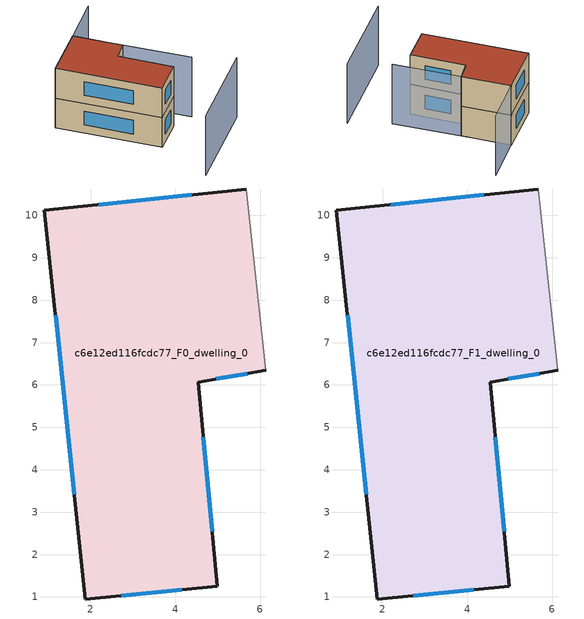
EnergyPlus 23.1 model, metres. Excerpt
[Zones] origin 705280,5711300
c6e12ed116fcdc77_F0_dwelling_0
 floor ground (EU_floor_Construction): 5.68,10.62 6.13,6.34 4.54,6.07 5,1.25 1.88,0.95 0.91,10.12 z0
 wall outside (EU_wall_Construction): 5.68,10.62 0.91,10.12 1.88,0.95 5,1.25 4.54,6.07 6.13,6.34 z0:3
 wall adiabatic (EU_wall_Construction): 6.13,6.34 5.68,10.62 z0:3
 window (EU_Window_Construction): 2.72,1.03 4.16,1.17 / 1.17,7.65 1.62,3.42 / 4.39,10.49 2.2,10.26 / 4.97,6.14 5.7,6.27 / 4.87,2.55 4.67,4.77 z0.81:2.19
c6e12ed116fcdc77_F1_dwelling_0
 floor to c6e12ed116fcdc77_F0_dwelling_0 (EU_floor_Construction): 5.68,10.62 6.13,6.34 4.54,6.07 5,1.25 1.88,0.95 0.91,10.12 z3
 wall outside (EU_wall_Construction): 5.68,10.62 0.91,10.12 1.88,0.95 5,1.25 4.54,6.07 6.13,6.34 z3:6
 wall adiabatic (EU_wall_Construction): 6.13,6.34 5.68,10.62 z3:6
 window (EU_Window_Construction): 2.72,1.03 4.16,1.17 / 1.17,7.65 1.62,3.42 / 4.39,10.49 2.2,10.26 / 4.97,6.14 5.7,6.27 / 4.87,2.55 4.67,4.77 z3.81:5.19
 roof outside (EU_roof_Construction): 5,1.25 4.54,6.07 6.13,6.34 5.68,10.62 0.91,10.12 1.88,0.95 z6
shading: -0.28,-3.88 8.23,-2.97 / 6.8,0.44 5.65,10.62 / 5.65,10.62 10.07,11.12 z0:6
[Building]
EU S2 Campaign: North Axis=0; Terrain=City; Solar Distribution=FullExterior
[Site:Location]
London: Latitude=51.5; Longitude=-0.5; Time Zone=0; Elevation=25
[SizingPeriod:WeatherFileDays]
AnnualSizingPeriod: Begin Month=1; Begin Day of Month=1; End Month=12; End Day of Month=31; Day of Week for Start Day=Monday; Use Weather File Daylight Saving Period=No; Use Weather File Rain and Snow Indicators=No
[MATERIAL]
EU_InternalMass_Material: Roughness=MediumRough; Thickness=0.1; Conductivity=1; Density=1800; Specific Heat=900; Thermal Absorptance=0.9; Solar Absorptance=0.7; Visible Absorptance=0.7
[MATERIAL:NOMASS] Roughness=MediumRough; Thermal Absorptance=0.9; Solar Absorptance=0.7; Visible Absorptance=0.7
Name | Thermal Resistance
EU_wall_NoMass | 0.555556
EU_roof_NoMass | 0.510204
EU_floor_NoMass | 1.68919
[WINDOWMATERIAL:SIMPLEGLAZINGSYSTEM]
EU_Window_SimpleGlazing: UFactor=3.96; Solar Heat Gain Coefficient=0.85; Visible Transmittance=0.85
[CONSTRUCTION]
EU_wall_Construction: EU_wall_NoMass
EU_roof_Construction: EU_roof_NoMass
EU_floor_Construction: EU_floor_NoMass
EU_Window_Construction: EU_Window_SimpleGlazing
EU_InternalMass_Construction: EU_InternalMass_Material
[ZONE] Type=1; Multiplier=1; Ceiling Height=autocalculate; Volume=108.853; Floor Area=autocalculate; Part of Total Floor Area=Yes
c6e12ed116fcdc77_F0_dwelling_0; c6e12ed116fcdc77_F1_dwelling_0
[INTERNALMASS] Construction=EU_InternalMass_Construction; Surface Area=36.2844
Name | Zone or ZoneList
c6e12ed116fcdc77_F0_dwelling_0_EU_InternalMass | c6e12ed116fcdc77_F0_dwelling_0
c6e12ed116fcdc77_F1_dwelling_0_EU_InternalMass | c6e12ed116fcdc77_F1_dwelling_0
[OTHEREQUIPMENT] Fuel Type=Electricity; Design Level Calculation Method=Watts/Area; Power per Zone Floor Area=1; Fraction Latent=0; Fraction Radiant=0; Fraction Lost=0; Carbon Dioxide Generation Rate=0; EndUse Subcategory=EU_Step8_InternalGains
Name | Zone or ZoneList or Space or SpaceList | Schedule
EU_Step8_InternalGain_c6e12ed116fcdc77_F0_dwelling_0_f000 | c6e12ed116fcdc77_F0_dwelling_0 | EU_Step8_GainSchedule_c6e12ed116fcdc77_F0_dwelling_0_f000
EU_Step8_InternalGain_c6e12ed116fcdc77_F1_dwelling_0_f000 | c6e12ed116fcdc77_F1_dwelling_0 | EU_Step8_GainSchedule_c6e12ed116fcdc77_F1_dwelling_0_f000
[ZONEVENTILATION:DESIGNFLOWRATE] Schedule=EU_AlwaysOn; Design Flow Rate Calculation Method=AirChanges/Hour; Air Changes per Hour=0.48; Ventilation Type=Natural; Fan Pressure Rise=0; Fan Total Efficiency=1; Constant Term Coefficient=1; Temperature Term Coefficient=0; Velocity Term Coefficient=0; Velocity Squared Term Coefficient=0; Minimum Indoor Temperature=-100; Maximum Indoor Temperature=100; Delta Temperature=-100; Minimum Outdoor Temperature=-100; Maximum Outdoor Temperature=100; Maximum Wind Speed=40
Name | Zone or ZoneList or Space or SpaceList
EU_ConstantAir_c6e12ed116fcdc77_F0_dwelling_0 | c6e12ed116fcdc77_F0_dwelling_0
EU_ConstantAir_c6e12ed116fcdc77_F1_dwelling_0 | c6e12ed116fcdc77_F1_dwelling_0
[HVACTEMPLATE:THERMOSTAT] Constant Heating Setpoint=20; Constant Cooling Setpoint=50
EU_HeatOnly_c6e12ed116fcdc77_F0_dwelling_0; EU_HeatOnly_c6e12ed116fcdc77_F1_dwelling_0
[HVACTEMPLATE:ZONE:IDEALLOADSAIRSYSTEM] System Availability Schedule=EU_AlwaysOn; Maximum Heating Supply Air Temperature=50; Minimum Cooling Supply Air Temperature=13; Maximum Heating Supply Air Humidity Ratio=0.0156; Minimum Cooling Supply Air Humidity Ratio=0.0077; Heating Limit=NoLimit; Cooling Limit=NoLimit; Heating Availability Schedule=EU_AlwaysOn; Cooling Availability Schedule=EU_CoolingOff; Dehumidification Control Type=ConstantSensibleHeatRatio; Cooling Sensible Heat Ratio=0.7; Dehumidification Setpoint=60; Humidification Control Type=None; Humidification Setpoint=30; Outdoor Air Method=None; Outdoor Air Flow Rate per Person=0.00944; Outdoor Air Flow Rate per Zone Floor Area=0; Outdoor Air Flow Rate per Zone=0; Demand Controlled Ventilation Type=None; Outdoor Air Economizer Type=NoEconomizer; Heat Recovery Type=None; Sensible Heat Recovery Effectiveness=0.7; Latent Heat Recovery Effectiveness=0.65
Name | Template Thermostat
c6e12ed116fcdc77_F0_dwelling_0 | EU_HeatOnly_c6e12ed116fcdc77_F0_dwelling_0
c6e12ed116fcdc77_F1_dwelling_0 | EU_HeatOnly_c6e12ed116fcdc77_F1_dwelling_0
[SIZING:ZONE] Zone Cooling Design Supply Air Temperature Input Method=SupplyAirTemperature; Zone Cooling Design Supply Air Temperature=13; Zone Heating Design Supply Air Temperature Input Method=SupplyAirTemperature; Zone Heating Design Supply Air Temperature=50; Zone Cooling Design Supply Air Humidity Ratio=0.008; Zone Heating Design Supply Air Humidity Ratio=0.008; Cooling Design Air Flow Method=DesignDay; Cooling Design Air Flow Rate=0; Cooling Minimum Air Flow per Zone Floor Area=0.000762; Cooling Minimum Air Flow=0; Cooling Minimum Air Flow Fraction=0.2; Heating Design Air Flow Method=DesignDay; Heating Design Air Flow Rate=0; Heating Maximum Air Flow per Zone Floor Area=0.002032; Heating Maximum Air Flow=0.141576; Heating Maximum Air Flow Fraction=0.3; Account for Dedicated Outdoor Air System=No; Dedicated Outdoor Air System Control Strategy=NeutralSupplyAir; Dedicated Outdoor Air Low Setpoint Temperature for Design=autosize; Dedicated Outdoor Air High Setpoint Temperature for Design=autosize; Zone Load Sizing Method=Sensible Load Only No Latent Load; Zone Latent Cooling Design Supply Air Humidity Ratio Input Method=HumidityRatioDifference; Zone Cooling Design Supply Air Humidity Ratio Difference=0.005; Zone Latent Heating Design Supply Air Humidity Ratio Input Method=HumidityRatioDifference; Zone Humidification Design Supply Air Humidity Ratio Difference=0.005
c6e12ed116fcdc77_F0_dwelling_0; c6e12ed116fcdc77_F1_dwelling_0
[SCHEDULE:CONSTANT]
Name | Hourly Value
EU_AlwaysOn | 1
EU_CoolingOff | 0
[SCHEDULE:FILE] Column Number=1; Rows to Skip at Top=0; Number of Hours of Data=8760; Column Separator=Comma; Interpolate to Timestep=No; Minutes per Item=60; Adjust Schedule for Daylight Savings=Yes
Name | File
EU_Step8_GainSchedule_c6e12ed116fcdc77_F0_dwelling_0_f000 | ../../schedules/c6e12ed116fcdc77/c6e12ed116fcdc77_F0_dwelling_0_f000_gain.csv
EU_Step8_GainSchedule_c6e12ed116fcdc77_F1_dwelling_0_f000 | ../../schedules/c6e12ed116fcdc77/c6e12ed116fcdc77_F1_dwelling_0_f000_gain.csv
